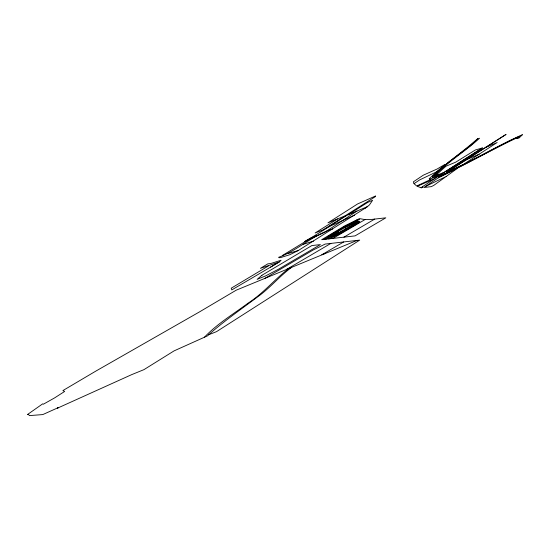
<?xml version="1.0" encoding="UTF-8"?>
<svg xmlns="http://www.w3.org/2000/svg" width="550" height="550" viewBox="0 0 550 550"><rect width="100%" height="100%" fill="white"/><g stroke="black" fill="none" stroke-linecap="round" stroke-linejoin="round"><path stroke-width="0.82" d="M482.384 147.95L441.018 174.384L435.332 175.801L445.988 166.21L455.73 162.161L475.427 149.944L482.384 147.95L441.018 174.384L440.557 175.732C468.394 163.082 494.622 147.153 522.5 134.64L519.131 137.933L516.409 138.387L516.794 137.906C491.136 149.903 466.654 164.278 440.887 176.076L443.623 174.267M517.688 138.263L519.668 136.242L509.699 140.759L468.208 162.353L438.233 177.169L438.824 175.113L432.341 177.458L432.829 176.137L448.133 162.491L470.284 145.791L477.599 138.799L479.559 138.229C464.867 151.573 447.686 162.016 433.84 176.282L443.85 172.507M208.622 334.785C224.978 320.238 243.224 307.78 260.693 294.58C271.611 286.124 280.541 275.413 291.713 267.293L286.488 269.466L330.88 243.416L359.734 240.103L216.556 331.636L208.622 334.785L207.467 335.878L174.075 350.879L143.956 369.641L131.766 374.598L57.448 408.169L58.252 407.639L42.776 414.583L29.37 415.601L28.497 414.404L27.5 414.521L42.728 403.81L43.326 404.236L54.663 397.863L64.659 391.442L62.899 390.576L95.714 371.174L199.698 311.781L236.17 290.201L357.046 240.412M279.366 261.958L281.098 260.239L270.627 263.553L267.816 263.856L260.411 268.338L279.366 261.958L231.811 289.898L231.186 288.221L268.462 265.918M436.913 171.662L444.971 164.395L437.099 169.015L423.287 175.196L413.353 181.844L414.04 183.666L416.694 186.017L430.966 179.334L429.151 178.778C444.489 164.471 461.876 152.522 477.599 138.799M204.414 337.246C217.188 323.757 233.441 314.077 248.277 303.002C263.409 293.329 274.691 279.159 288.929 268.448M332.722 228.979C312.833 234.822 297.949 250.353 278.678 257.29L278.953 257.737L280.541 257.613L289.836 254.698L298.354 250.498L367.799 206.484L347.146 215.236L328.556 226.847L354.599 215.181M365.056 208.299L369.38 205.006L372.598 200.276L367.62 202.455L348.095 214.837M446.181 176.474L457.504 168.279L437.717 178.234L423.844 187.529L431.269 186.643L433.799 185.377L446.181 176.474L425.425 186.498M414.04 183.666L419.671 179.898L438.35 170.981M448.147 171.243L446.538 172.336L463.416 164.402L497.138 142.526L485.732 147.386L448.147 171.243L506.076 134.399L485.732 147.386M356.95 211.069L324.844 232.238L304.446 241.684L309.712 238.473L316.25 235.764M441.018 174.384L420.942 187.729L417.237 186.271L433.675 179.169L437.607 175.787L429.935 179.293M345.118 215.827L374.99 196.886L375.623 195.958L357.548 203.974L327.986 222.839L346.108 215.421L322.74 230.038L315.157 232.952L337.556 218.921M310.702 238.067L329.869 226.256M270.469 267.183L278.41 262.288M282.487 255.42L306.9 240.604M336.518 231.942L323.888 239.353L325.93 239.119L338.553 231.708L335.576 232.045M344.933 226.999L357.562 219.587L359.604 219.354L346.974 226.765L343.998 227.109M337.618 231.811L346.039 226.875M335.981 234.699L338.938 232.959L341.791 232.636M357.404 222.124L352.413 225.053L355.259 224.73M335.541 235.716L337.597 234.513L329.883 235.393M264.344 278.678L313.301 249.934L325.132 244.076L330.88 243.416M332.942 238.404L365.269 219.429L369.957 219.622L385.832 217.821L355.059 235.881L321.654 239.704L345.049 225.686L359.487 218.604L364.98 219.601M343.922 237.153L374.715 219.079M343.668 241.952L321.86 254.746L324.878 253.516M466.118 159.83L479.194 154.179M307.257 239.972L312.262 238.26M303.181 244.351L313.528 241.113M288.145 253.516L298.354 250.498M353.354 222.056L355.396 221.822M349.147 224.531L351.182 224.29M353.629 224.015L355.671 223.774M346.294 225.761L349.147 225.431M349.422 226.483L351.457 226.249M345.214 228.951L347.249 228.718M341 231.426L343.042 231.186M332.819 233.667L335.679 233.337M332.31 234.41L334.345 234.176M336.793 233.894L338.834 233.661M328.096 236.878L330.137 236.644M332.585 236.363L334.62 236.129M261.965 275.254L257.146 279.359L265.609 275.901L278.548 269.177L320.409 244.599L311.877 245.561L261.965 275.254M422.826 187.048L421.211 187.818L422.826 187.048M346.424 225.686L327.807 236.61L336.772 235.579L359.15 222.441L354.681 221.636L346.424 225.686M357.837 221.54L328.371 238.837L330.413 238.604L359.879 221.306L357.837 221.54"/></g></svg>
